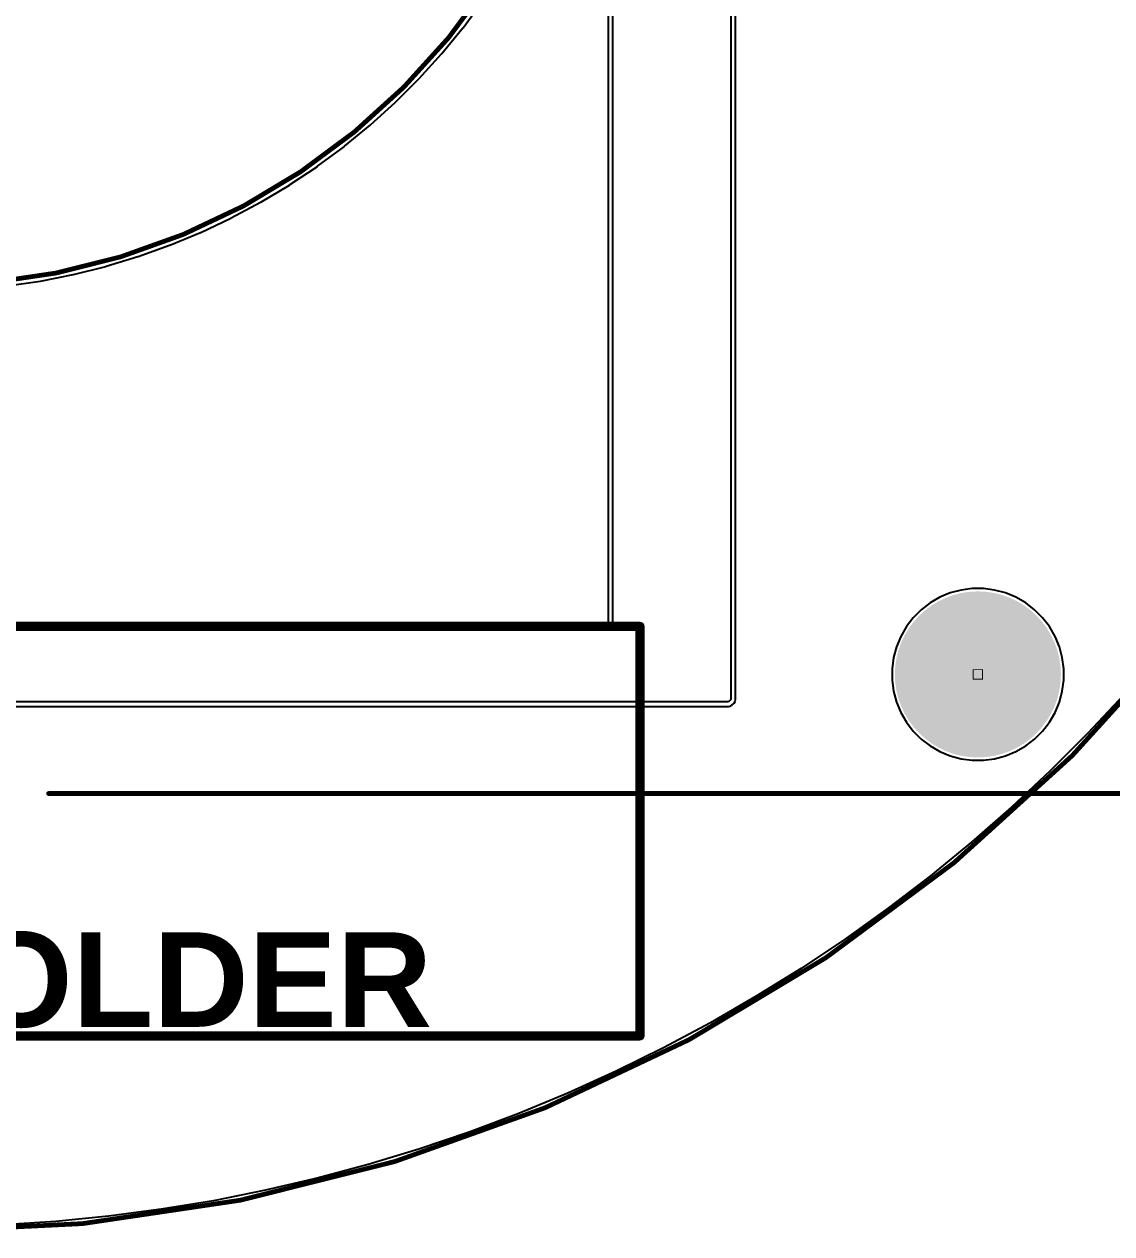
# Model space of a CAD drawing. Header units: inches. Extents: x -89 to 406, y -87 to 102.
# Drawn here: x 5.4 to 63.9, y -87.4 to -22.4 of the extents above; entities that cross this region are included whole.
import ezdxf

# ---------------------------------------------------------------- set-up
doc = ezdxf.new("R2010")
doc.units = ezdxf.units.IN
for name, color, linetype in [('Board_Outline', 56, 'Continuous'), ('Bottom Layer', 5, 'Continuous'), ('Bottom Solder', 6, 'Continuous'), ('Dimension', 6, 'Continuous'), ('Drill Drawing', 1, 'Continuous'), ('Multi-Layer', 9, 'Continuous'), ('Pad Holes', 156, 'Continuous'), ('Top Layer', 1, 'Continuous'), ('Top Overlay', 2, 'Continuous'), ('Top Solder', 216, 'Continuous')]:
    doc.layers.add(name, color=color, linetype=linetype)
doc.styles.add('Arial_Bold', font='', dxfattribs={"height": 0.2})
doc.styles.get('Arial_Bold').set_extended_font_data('Arial', bold=True)

msp = doc.modelspace()

# ---------------------------------------------------------------- hatches: boundary and pattern name
at = {"layer": 'Bottom Layer'}
h = msp.add_hatch(color=5, dxfattribs=at)
edge = h.paths.add_edge_path()
edge.add_arc((56.667, -57.379), 4.36, 0, 360)
at = {"layer": 'Bottom Solder'}
h = msp.add_hatch(color=6, dxfattribs=at)
edge = h.paths.add_edge_path()
edge.add_arc((56.667, -57.379), 4.462, 0, 360)
at = {"layer": 'Multi-Layer'}
h = msp.add_hatch(color=9, dxfattribs=at)
edge = h.paths.add_edge_path()
edge.add_arc((56.667, -57.379), 4.36, 0, 360)
at = {"layer": 'Pad Holes'}
h = msp.add_hatch(color=7, dxfattribs=at)
edge = h.paths.add_edge_path()
edge.add_arc((56.667, -57.379), 2.5, 0, 360)
at = {"layer": 'Top Layer'}
h = msp.add_hatch(color=1, dxfattribs=at)
edge = h.paths.add_edge_path()
edge.add_arc((56.667, -57.379), 4.36, 0, 360)
at = {"layer": 'Top Solder'}
h = msp.add_hatch(color=216, dxfattribs=at)
edge = h.paths.add_edge_path()
edge.add_arc((56.667, -57.379), 4.462, 0, 360)

# ---------------------------------------------------------------- linework, layer by layer
at = {"layer": 'Board_Outline', "const_width": 0.254}
for points in [[(87.312, 0, 1), (-87.312, 0, 1)], [(36.513, 0, 1), (-36.513, 0, 1)]]:
    msp.add_lwpolyline(points, format="xyb", close=True, dxfattribs=at)
at = {"layer": 'Bottom Layer'}
for p, q in [((29.001, -22.625), (30.069, -21.185)), ((27.856, -24.02), (28.993, -22.635)), ((28.993, -22.635), (28.996, -22.629)), ((28.996, -22.629), (29.001, -22.625)), ((26.644, -25.358), (27.848, -24.03)), ((27.848, -24.03), (27.851, -24.025)), ((27.851, -24.025), (27.856, -24.02)), ((25.368, -26.635), (26.635, -25.368)), ((26.635, -25.368), (26.639, -25.362)), ((26.639, -25.362), (26.644, -25.358)), ((24.03, -27.848), (25.358, -26.644)), ((25.358, -26.644), (25.362, -26.639)), ((25.362, -26.639), (25.368, -26.635)), ((22.635, -28.993), (24.02, -27.856)), ((24.02, -27.856), (24.025, -27.851)), ((24.025, -27.851), (24.03, -27.848)), ((21.185, -30.069), (22.625, -29.001)), ((22.625, -29.001), (22.629, -28.996)), ((22.629, -28.996), (22.635, -28.993)), ((19.684, -31.072), (21.174, -30.076)), ((21.174, -30.076), (21.179, -30.072)), ((21.179, -30.072), (21.185, -30.069)), ((18.136, -32.001), (19.673, -31.079)), ((19.673, -31.079), (19.678, -31.075)), ((19.678, -31.075), (19.684, -31.072)), ((16.543, -32.852), (18.124, -32.007)), ((18.124, -32.007), (18.129, -32.003)), ((18.129, -32.003), (18.136, -32.001)), ((14.912, -33.624), (16.532, -32.858)), ((16.532, -32.858), (16.537, -32.854)), ((16.537, -32.854), (16.543, -32.852)), ((13.244, -34.315), (14.9, -33.629)), ((14.9, -33.629), (14.905, -33.626)), ((14.905, -33.626), (14.912, -33.624)), ((11.544, -34.924), (13.232, -34.32)), ((13.232, -34.32), (13.237, -34.317)), ((13.237, -34.317), (13.244, -34.315)), ((9.816, -35.448), (11.532, -34.928)), ((11.532, -34.928), (11.538, -34.925)), ((11.538, -34.925), (11.544, -34.924)), ((8.065, -35.887), (9.804, -35.452)), ((9.804, -35.452), (9.81, -35.449)), ((9.81, -35.449), (9.816, -35.448)), ((4.509, -36.505), (6.282, -36.242)), ((6.282, -36.242), (6.288, -36.24)), ((6.288, -36.24), (6.295, -36.24)), ((6.295, -36.24), (8.053, -35.89)), ((8.053, -35.89), (8.059, -35.888)), ((8.059, -35.888), (8.065, -35.887)), ((54.622, -53.232), (54.098, -53.534)), ((55.181, -53), (54.622, -53.232)), ((55.765, -52.844), (55.181, -53)), ((56.365, -52.765), (55.765, -52.844)), ((56.97, -52.765), (56.365, -52.765)), ((57.569, -52.844), (56.97, -52.765)), ((58.154, -53), (57.569, -52.844)), ((58.712, -53.232), (58.154, -53)), ((59.236, -53.534), (58.712, -53.232)), ((53.619, -53.902), (53.191, -54.33)), ((54.098, -53.534), (53.619, -53.902)), ((59.716, -53.902), (59.236, -53.534)), ((60.144, -54.33), (59.716, -53.902)), ((53.191, -54.33), (52.823, -54.81)), ((60.512, -54.81), (60.144, -54.33)), ((52.823, -54.81), (52.52, -55.334)), ((60.814, -55.334), (60.512, -54.81)), ((52.289, -55.892), (52.132, -56.477)), ((52.52, -55.334), (52.289, -55.892)), ((61.046, -55.892), (60.814, -55.334)), ((61.202, -56.477), (61.046, -55.892)), ((52.132, -56.477), (52.053, -57.076)), ((61.281, -57.076), (61.202, -56.477)), ((52.053, -57.076), (52.053, -57.681)), ((61.281, -57.681), (61.281, -57.076)), ((52.053, -57.681), (52.132, -58.281)), ((61.202, -58.281), (61.281, -57.681)), ((52.132, -58.281), (52.289, -58.865)), ((61.046, -58.865), (61.202, -58.281)), ((64.511, -58.469), (62.563, -60.549)), ((52.289, -58.865), (52.52, -59.424)), ((60.814, -59.424), (61.046, -58.865)), ((52.52, -59.424), (52.823, -59.948)), ((60.512, -59.948), (60.814, -59.424)), ((52.823, -59.948), (53.191, -60.427)), ((53.191, -60.427), (53.619, -60.855)), ((59.716, -60.855), (60.144, -60.427)), ((60.144, -60.427), (60.512, -59.948)), ((53.619, -60.855), (54.098, -61.223)), ((59.236, -61.223), (59.716, -60.855)), ((62.563, -60.549), (60.549, -62.563)), ((54.098, -61.223), (54.622, -61.526)), ((54.622, -61.526), (55.181, -61.757)), ((58.154, -61.757), (58.712, -61.526)), ((58.712, -61.526), (59.236, -61.223)), ((55.181, -61.757), (55.765, -61.914)), ((55.765, -61.914), (56.365, -61.993)), ((56.365, -61.993), (56.97, -61.993)), ((56.97, -61.993), (57.569, -61.914)), ((57.569, -61.914), (58.154, -61.757)), ((60.549, -62.563), (58.469, -64.511)), ((58.469, -64.511), (56.327, -66.39)), ((56.327, -66.39), (54.125, -68.197)), ((54.125, -68.197), (51.865, -69.931)), ((51.865, -69.931), (49.549, -71.591)), ((49.549, -71.591), (47.18, -73.174)), ((47.18, -73.174), (44.76, -74.678)), ((44.76, -74.678), (42.293, -76.103)), ((42.293, -76.103), (39.78, -77.446)), ((39.78, -77.446), (37.225, -78.706)), ((37.225, -78.706), (34.63, -79.882)), ((34.63, -79.882), (31.998, -80.972)), ((31.998, -80.972), (29.331, -81.976)), ((29.331, -81.976), (26.634, -82.892)), ((26.634, -82.892), (23.907, -83.719)), ((23.907, -83.719), (21.155, -84.456)), ((21.155, -84.456), (18.381, -85.103)), ((18.381, -85.103), (15.586, -85.659)), ((15.586, -85.659), (12.775, -86.123)), ((12.775, -86.123), (9.95, -86.495)), ((7.115, -86.774), (4.272, -86.96)), ((9.95, -86.495), (7.115, -86.774))]:
    msp.add_line(p, q, dxfattribs=at)
at = {"layer": 'Dimension', "const_width": 0.254}
msp.add_lwpolyline([(6.729, -63.779), (87.312, -63.779)], dxfattribs=at)
at = {"layer": 'Dimension', "const_width": 0.127}
msp.add_lwpolyline([(6.665, -63.779, 1), (6.792, -63.779, 1)], format="xyb", close=True, dxfattribs=at)
at = {"layer": 'Drill Drawing', "const_width": 0.0508}
for points in [[(56.413, -57.125), (56.921, -57.125)], [(56.413, -57.633), (56.413, -57.125)], [(56.921, -57.633), (56.921, -57.125)], [(56.413, -57.633), (56.921, -57.633)]]:
    msp.add_lwpolyline(points, dxfattribs=at)
at = {"layer": 'Drill Drawing', "const_width": 0.0254}
for points in [[(56.401, -57.125, 1), (56.426, -57.125, 1)], [(56.401, -57.125, 1), (56.426, -57.125, 1)], [(56.909, -57.125, 1), (56.934, -57.125, 1)], [(56.909, -57.125, 1), (56.934, -57.125, 1)], [(56.401, -57.633, 1), (56.426, -57.633, 1)], [(56.401, -57.633, 1), (56.426, -57.633, 1)], [(56.909, -57.633, 1), (56.934, -57.633, 1)], [(56.909, -57.633, 1), (56.934, -57.633, 1)]]:
    msp.add_lwpolyline(points, format="xyb", close=True, dxfattribs=at)
at = {"layer": 'Multi-Layer'}
for p, q in [((28.793, -22.47), (29.861, -21.031)), ((27.656, -23.856), (28.793, -22.47)), ((26.452, -25.184), (27.656, -23.856)), ((25.184, -26.452), (26.452, -25.184)), ((23.856, -27.656), (25.184, -26.452)), ((22.47, -28.793), (23.856, -27.656)), ((21.031, -29.861), (22.47, -28.793)), ((19.54, -30.857), (21.031, -29.861)), ((18.002, -31.779), (19.54, -30.857)), ((16.421, -32.624), (18.002, -31.779)), ((14.801, -33.39), (16.421, -32.624)), ((13.145, -34.076), (14.801, -33.39)), ((11.457, -34.68), (13.145, -34.076)), ((9.741, -35.2), (11.457, -34.68)), ((6.244, -35.986), (8.002, -35.636)), ((8.002, -35.636), (9.741, -35.2)), ((4.471, -36.249), (6.244, -35.986))]:
    msp.add_line(p, q, dxfattribs=at)
at = {"layer": 'Top Layer'}
for p, q in [((37.059, -54.966), (37.059, 48.793)), ((36.8, -2.816), (36.8, -54.707)), ((43.383, -9.302), (43.383, -32.487)), ((43.642, -32.487), (43.642, -9.302)), ((29.001, -22.625), (30.069, -21.185)), ((27.856, -24.02), (28.993, -22.635)), ((28.993, -22.635), (28.996, -22.629)), ((28.996, -22.629), (29.001, -22.625)), ((26.644, -25.358), (27.848, -24.03)), ((27.848, -24.03), (27.851, -24.025)), ((27.851, -24.025), (27.856, -24.02)), ((25.368, -26.635), (26.635, -25.368)), ((26.635, -25.368), (26.639, -25.362)), ((26.639, -25.362), (26.644, -25.358)), ((24.03, -27.848), (25.358, -26.644)), ((25.358, -26.644), (25.362, -26.639)), ((25.362, -26.639), (25.368, -26.635)), ((22.635, -28.993), (24.02, -27.856)), ((24.02, -27.856), (24.025, -27.851)), ((24.025, -27.851), (24.03, -27.848)), ((21.185, -30.069), (22.625, -29.001)), ((22.625, -29.001), (22.629, -28.996)), ((22.629, -28.996), (22.635, -28.993)), ((19.684, -31.072), (21.174, -30.076)), ((21.174, -30.076), (21.179, -30.072)), ((21.179, -30.072), (21.185, -30.069)), ((18.136, -32.001), (19.673, -31.079)), ((19.673, -31.079), (19.678, -31.075)), ((19.678, -31.075), (19.684, -31.072)), ((16.543, -32.852), (18.124, -32.007)), ((18.124, -32.007), (18.129, -32.003)), ((18.129, -32.003), (18.136, -32.001)), ((43.383, -32.487), (43.383, -34.417)), ((43.642, -34.417), (43.642, -32.487)), ((14.912, -33.624), (16.532, -32.858)), ((16.532, -32.858), (16.537, -32.854)), ((16.537, -32.854), (16.543, -32.852)), ((13.244, -34.315), (14.9, -33.629)), ((14.9, -33.629), (14.905, -33.626)), ((14.905, -33.626), (14.912, -33.624)), ((11.544, -34.924), (13.232, -34.32)), ((13.232, -34.32), (13.237, -34.317)), ((13.237, -34.317), (13.244, -34.315)), ((43.383, -34.417), (43.383, -35.15)), ((43.642, -35.15), (43.642, -34.417)), ((9.816, -35.448), (11.532, -34.928)), ((11.532, -34.928), (11.538, -34.925)), ((11.538, -34.925), (11.544, -34.924)), ((8.065, -35.887), (9.804, -35.452)), ((9.804, -35.452), (9.81, -35.449)), ((9.81, -35.449), (9.816, -35.448)), ((43.383, -35.15), (43.383, -36.505)), ((43.642, -36.505), (43.642, -35.15)), ((4.509, -36.505), (6.282, -36.242)), ((6.282, -36.242), (6.288, -36.24)), ((6.288, -36.24), (6.295, -36.24)), ((6.295, -36.24), (8.053, -35.89)), ((8.053, -35.89), (8.059, -35.888)), ((8.059, -35.888), (8.065, -35.887)), ((43.383, -36.505), (43.383, -37.941)), ((43.642, -37.941), (43.642, -36.505)), ((43.383, -37.941), (43.383, -38.79)), ((43.642, -38.79), (43.642, -37.941)), ((43.383, -38.79), (43.383, -39.96)), ((43.642, -39.96), (43.642, -38.79)), ((43.383, -39.96), (43.383, -41.237)), ((43.642, -41.237), (43.642, -39.96)), ((43.383, -41.237), (43.383, -42.365)), ((43.642, -42.365), (43.642, -41.237)), ((43.383, -42.365), (43.383, -43.493)), ((43.642, -43.493), (43.642, -42.365)), ((43.383, -43.493), (43.383, -44.908)), ((43.642, -44.908), (43.642, -43.493)), ((43.383, -44.908), (43.383, -46.202)), ((43.642, -46.202), (43.642, -44.908)), ((43.383, -46.202), (43.383, -47.19)), ((43.642, -47.19), (43.642, -46.202)), ((43.383, -47.19), (43.383, -48.369)), ((43.642, -48.369), (43.642, -47.19)), ((43.383, -48.369), (43.383, -49.594)), ((43.642, -49.594), (43.642, -48.369)), ((43.383, -49.594), (43.383, -50.868)), ((43.642, -50.868), (43.642, -49.594)), ((43.383, -50.868), (43.383, -51.994)), ((43.642, -51.994), (43.642, -50.868)), ((43.383, -51.994), (43.383, -52.984)), ((43.642, -52.984), (43.642, -51.994)), ((43.383, -52.984), (43.383, -54.806)), ((43.642, -54.806), (43.642, -52.984)), ((54.622, -53.232), (54.098, -53.534)), ((55.181, -53), (54.622, -53.232)), ((55.765, -52.844), (55.181, -53)), ((56.365, -52.765), (55.765, -52.844)), ((56.97, -52.765), (56.365, -52.765)), ((57.569, -52.844), (56.97, -52.765)), ((58.154, -53), (57.569, -52.844)), ((58.712, -53.232), (58.154, -53)), ((59.236, -53.534), (58.712, -53.232)), ((53.619, -53.902), (53.191, -54.33)), ((54.098, -53.534), (53.619, -53.902)), ((59.716, -53.902), (59.236, -53.534)), ((60.144, -54.33), (59.716, -53.902)), ((53.191, -54.33), (52.823, -54.81)), ((60.512, -54.81), (60.144, -54.33)), ((-20.041, -54.966), (37.059, -54.966)), ((36.8, -54.707), (-17.47, -54.707)), ((43.383, -54.806), (43.383, -57.048)), ((43.642, -57.048), (43.642, -54.806)), ((52.823, -54.81), (52.52, -55.334)), ((60.814, -55.334), (60.512, -54.81)), ((52.289, -55.892), (52.132, -56.477)), ((52.52, -55.334), (52.289, -55.892)), ((61.046, -55.892), (60.814, -55.334)), ((61.202, -56.477), (61.046, -55.892)), ((52.132, -56.477), (52.053, -57.076)), ((61.281, -57.076), (61.202, -56.477)), ((43.383, -57.048), (43.383, -58.735)), ((43.642, -58.735), (43.642, -57.048)), ((52.053, -57.076), (52.053, -57.681)), ((61.281, -57.681), (61.281, -57.076)), ((52.053, -57.681), (52.132, -58.281)), ((61.202, -58.281), (61.281, -57.681)), ((52.132, -58.281), (52.289, -58.865)), ((61.046, -58.865), (61.202, -58.281)), ((64.511, -58.469), (62.563, -60.549)), ((43.267, -58.852), (-20.015, -58.852)), ((-20.015, -59.111), (43.267, -59.111)), ((43.383, -58.735), (43.267, -58.852)), ((43.267, -59.111), (43.366, -59.091)), ((43.366, -59.091), (43.45, -59.035)), ((43.45, -59.035), (43.566, -58.918)), ((43.566, -58.918), (43.622, -58.834)), ((43.622, -58.834), (43.642, -58.735)), ((52.289, -58.865), (52.52, -59.424)), ((60.814, -59.424), (61.046, -58.865)), ((52.52, -59.424), (52.823, -59.948)), ((60.512, -59.948), (60.814, -59.424)), ((52.823, -59.948), (53.191, -60.427)), ((53.191, -60.427), (53.619, -60.855)), ((59.716, -60.855), (60.144, -60.427)), ((60.144, -60.427), (60.512, -59.948)), ((53.619, -60.855), (54.098, -61.223)), ((59.236, -61.223), (59.716, -60.855)), ((62.563, -60.549), (60.549, -62.563)), ((54.098, -61.223), (54.622, -61.526)), ((54.622, -61.526), (55.181, -61.757)), ((58.154, -61.757), (58.712, -61.526)), ((58.712, -61.526), (59.236, -61.223)), ((55.181, -61.757), (55.765, -61.914)), ((55.765, -61.914), (56.365, -61.993)), ((56.365, -61.993), (56.97, -61.993)), ((56.97, -61.993), (57.569, -61.914)), ((57.569, -61.914), (58.154, -61.757)), ((60.549, -62.563), (58.469, -64.511)), ((58.469, -64.511), (56.327, -66.39)), ((56.327, -66.39), (54.125, -68.197)), ((54.125, -68.197), (51.865, -69.931)), ((51.865, -69.931), (49.549, -71.591)), ((49.549, -71.591), (47.18, -73.174)), ((47.18, -73.174), (44.76, -74.678)), ((44.76, -74.678), (42.293, -76.103)), ((42.293, -76.103), (39.78, -77.446)), ((39.78, -77.446), (37.225, -78.706)), ((37.225, -78.706), (34.63, -79.882)), ((34.63, -79.882), (31.998, -80.972)), ((31.998, -80.972), (29.331, -81.976)), ((29.331, -81.976), (26.634, -82.892)), ((26.634, -82.892), (23.907, -83.719)), ((23.907, -83.719), (21.155, -84.456)), ((21.155, -84.456), (18.381, -85.103)), ((18.381, -85.103), (15.586, -85.659)), ((15.586, -85.659), (12.775, -86.123)), ((12.775, -86.123), (9.95, -86.495)), ((7.115, -86.774), (4.272, -86.96)), ((9.95, -86.495), (7.115, -86.774))]:
    msp.add_line(p, q, dxfattribs=at)
at = {"layer": 'Top Overlay', "const_width": 0.5}
for points in [[(-38.493, -54.802), (38.507, -54.802)], [(38.507, -76.802), (38.507, -54.802)], [(-38.493, -76.802), (38.507, -76.802)]]:
    msp.add_lwpolyline(points, dxfattribs=at)
at = {"layer": 'Top Overlay', "const_width": 0.25}
for points in [[(38.382, -54.802, 1), (38.632, -54.802, 1)], [(38.382, -54.802, 1), (38.632, -54.802, 1)], [(38.382, -76.802, 1), (38.632, -76.802, 1)], [(38.382, -76.802, 1), (38.632, -76.802, 1)]]:
    msp.add_lwpolyline(points, format="xyb", close=True, dxfattribs=at)

# ---------------------------------------------------------------- texts
at = {"layer": 'Top Overlay', "style": 'Arial_Bold'}
msp.add_text('BATTERY HOLDER', height=5.08, dxfattribs=at).set_placement((-38.1, -76.318))

doc.saveas('drawing.dxf')
